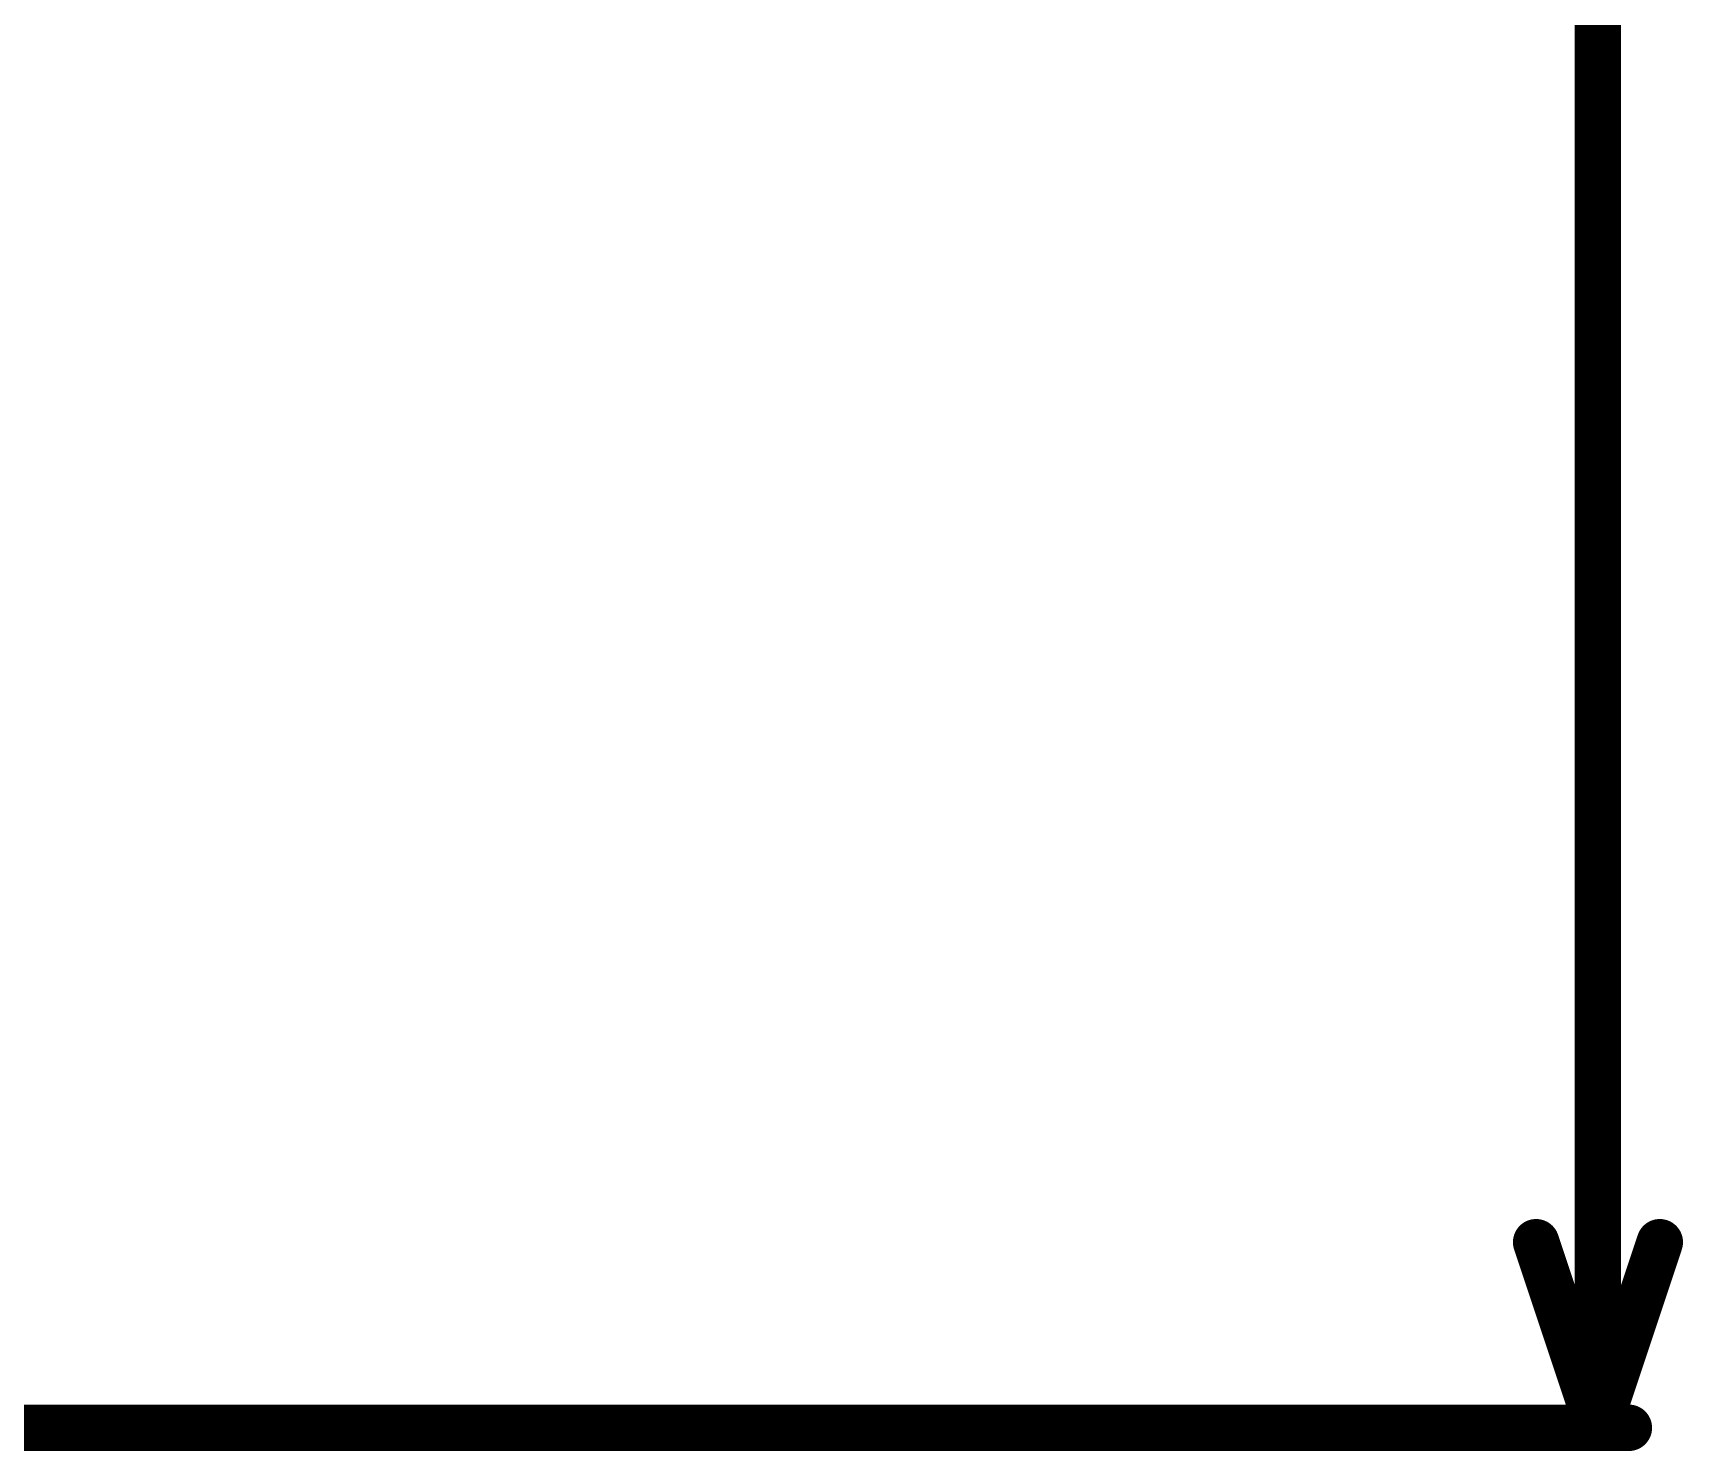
# Model space of a CAD drawing. Header units: inches. Extents: x 0 to 198, y 0 to 199.
# Drawn here: x 6.382 to 6.915, y -0.007 to 0.451 of the extents above; entities that cross this region are included whole.
import ezdxf

# ---------------------------------------------------------------- set-up
doc = ezdxf.new("R2010")
doc.units = ezdxf.units.IN
doc.header["$MEASUREMENT"] = 0
doc.layers.add('Dimensions', color=6, linetype='Continuous')

msp = doc.modelspace()

# ---------------------------------------------------------------- linework, layer by layer
at = {"layer": 'Dimensions'}
for points in [[(6.88773, 0, 0.015, 0.015, 0), (6.88773, 1.93566, 0.015, 0.015, 0)], [(6.86773, 0.06, 0.015, 0.015, 0), (6.88773, 0, 0.015, 0.015, 0)], [(6.88773, 0, 0.015, 0.015, 0), (6.90773, 0.06, 0.015, 0.015, 0)], [(6.30921, 0, 0.015, 0.015, 0), (6.89773, 0, 0.015, 0.015, 0)]]:
    msp.add_lwpolyline(points, format="xyseb", dxfattribs=at)
for points in [[(6.86398, 0.06, 0.0075, 0.0075, 1), (6.87148, 0.06, 0.0075, 0.0075, 1)], [(6.90398, 0.06, 0.0075, 0.0075, 1), (6.91148, 0.06, 0.0075, 0.0075, 1)], [(6.88398, 0, 0.0075, 0.0075, 1), (6.89148, 0, 0.0075, 0.0075, 1)], [(6.88398, 0, 0.0075, 0.0075, 1), (6.89148, 0, 0.0075, 0.0075, 1)], [(6.88398, 0, 0.0075, 0.0075, 1), (6.89148, 0, 0.0075, 0.0075, 1)], [(6.89398, 0, 0.0075, 0.0075, 1), (6.90148, 0, 0.0075, 0.0075, 1)]]:
    msp.add_lwpolyline(points, format="xyseb", close=True, dxfattribs=at)

doc.saveas('drawing.dxf')
